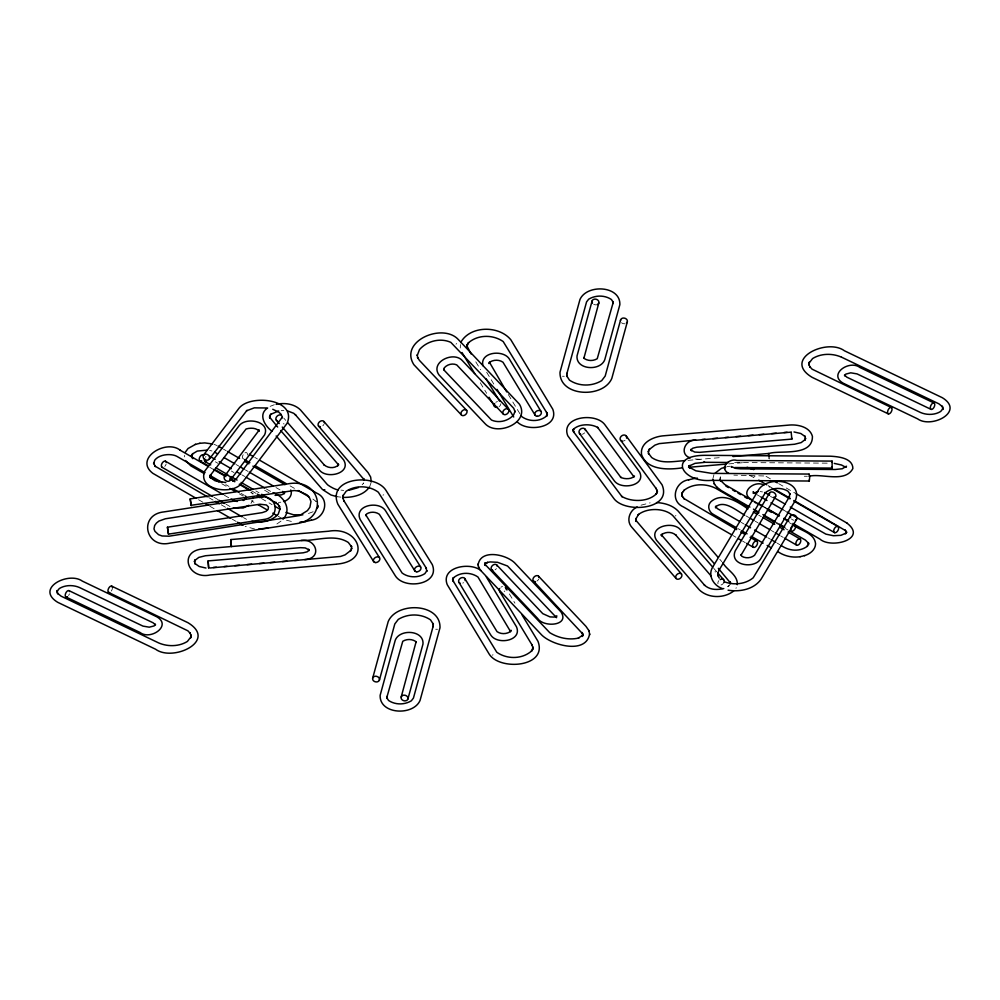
<?xml version="1.0" encoding="UTF-8"?>
<svg xmlns="http://www.w3.org/2000/svg" width="1000" height="1000" viewBox="0 0 1000 1000"><rect width="100%" height="100%" fill="white"/><g stroke="black" fill="none" stroke-linecap="round" stroke-linejoin="round"><path stroke-width="0.75" stroke-dasharray="5 3.75" d="M460.425 344.625L460.275 348M184.525 455.387L184.525 456.875M712.887 478.738L713.95 474.65M719.925 479.3L720.562 476.863L719.938 478.288L723.462 475.288M369.825 486.325L371.125 482.45M252.975 500.1L250.987 503.363M363.338 483.587L363.675 482.962L362.175 484.75M735.938 588.325L736.275 587.7M730.125 584.338L728.55 586.213L729.013 585.8L724.488 588.237M281 521.1L275.113 525.212M456.012 344.137L456.7 343.575M754.95 476.488L753.863 477.125M675.188 515.988L675.938 515.6M313.137 511.75L306.488 514.2M382.95 495.138L383.75 494.787M492.25 655.138L493.062 654.8M270.125 406.362L274.312 404.725M641.012 505.188L650.138 502.837M280.8 502.212L278.463 502.438M727.075 466.625L730.013 466.25M564.288 376.275L562.475 376.25M437.525 629.275L435.712 629.25M688.05 460.35L722.125 457.45M728.75 463.888L744.275 462.562M281.25 410.65L283.863 410.538M699.987 459.312L693.238 458.875M734.688 462.5L830.438 463.175M763.737 475.962L733.863 475.125M804.287 476.25L807.4 476.275M340.975 490.112L343.675 490.425M337.163 496.712L340.938 497.137M760.212 491.587L762.5 491.912M254.713 529.025L245.175 526.362M714.95 571.775L715.837 571.962M209.65 450.425L211.962 450.988M214.1 444.35L216.925 445.525M286.5 520.25L292.238 521.625M283.288 423.725L284.163 423.975M246.537 519.338L243.45 517.612M768.863 486.75L769.987 487.312M749.212 475.188L756.5 478.862M766.087 476.362L770.537 478.938M778.6 483.6L795.612 493.413M768.1 485.562L772.113 487.875M756.875 494.637L760.375 496.65M783.438 509.975L786.1 511.512M754.062 501.037L756.737 502.587M763.425 506.45L766.575 508.263M753.512 501.138L756.2 502.688M763.775 507.05L766.45 508.6M754.062 502.337L756.75 503.888M788.988 522.5L791.675 524.05M776.35 522.337L779.038 523.9M776 523.1L778.675 524.637M785.35 528.5L788.025 530.037M758.675 515.112L761.338 516.65M746 515.887L748.662 517.425M755.312 521.263L757.975 522.8M771.287 530.487L773.95 532.025M780.612 535.875L783.275 537.413M741.275 522.413L743.938 523.95M767.85 537.75L770.5 539.288M777.15 543.125L779.812 544.663M737.712 528.45L740.387 530M733.138 535.638L735.837 537.188M742.562 541.075L745.25 542.625M254.75 457.375L257.438 458.925M290.1 485.887L295.475 488.975M223.5 449.162L226.175 450.7M236.137 464.55L238.8 466.087M245.438 469.913L248.1 471.45M276 487.562L279.988 489.862M242.025 474.913L244.713 476.463M266.238 488.888L270.763 491.5M215.387 461.825L218.05 463.363M231.375 471.05L234.037 472.587M264.662 490.262L271.312 494.113M255.863 490.925L259.012 492.738M252.025 491.062L256.025 493.375M209.812 467.35L212.488 468.888M250.725 492.337L253.4 493.875M261.413 498.5L272.1 504.675M225.85 484.637L228.975 486.438M240.938 493.338L244.438 495.363M221.762 483.713L228.475 487.587M239.225 493.787L243.25 496.112M251.312 500.763L254 502.325M278.175 516.275L280.863 517.825M224.35 495.225L229.237 498.05M214 497.275L219.35 500.363M226.025 504.225L230.037 506.538M208.713 497.562L213.175 500.138M221.188 504.762L226.525 507.837M198.575 499.738L203.95 502.837M209.775 506.2L214.7 509.038M232.175 519.125L236.2 521.462M312.9 499.05L316.375 501.65L315.887 501.225M719.788 559.3L721.825 561.65M713.737 568.312L716.737 571.788M283.738 418.038L285.775 420.4M251.238 491.925L252.688 494.012M508.288 394.513L520.112 414.087M486.688 372.275L494.637 385.425M475.8 361.825L480.55 369.688M480.3 382.775L486.65 393.312M509.375 593.95L514.938 603.162M768.5 457.575L768.612 458.438M769.312 457.262L769.375 458.963M69.4 593.888A3.513 1.825 -64.4 0 1 68.587 595.513M112.362 588.55A3.513 1.825 -64.4 0 1 111.312 591.025M166.112 464.062A3.513 2.025 -60 0 1 164.775 466.388M205.375 457.238A3.513 2.025 -60 0 1 205.938 456.538M244.925 452.887A3.513 2.025 -60 0 1 247.325 455.112M243.688 458.95A3.513 2.025 -60 0 1 243.175 454.738M323.938 424.387A3.513 2.562 -40.8 0 1 322.788 425.775M463.575 582.638A3.513 2.7 -31.1 0 1 462.775 583.088M504.875 590.938A3.513 2.7 -31.1 0 1 504.188 591.525M500.875 587.238A3.513 2.7 -31.1 0 1 502.525 586.512M496.413 568.587A3.513 2.512 -43.4 0 1 495.062 569.8M538.713 579.113A3.513 2.512 -43.4 0 1 536.9 581.087M723.238 583.488A3.513 2.562 -40.8 0 1 721.025 584.975M717.987 583.725A3.513 2.562 -40.8 0 1 718.8 580.725M596.35 304.825A3.513 2.825 15.3 0 1 593.725 304.3M624.85 323.75A3.513 2.825 15.3 0 1 621.5 322.7M500.788 403.787A3.513 2.7 -31.1 0 1 499.125 406.6M495.812 402.312A3.513 2.7 -31.1 0 1 497.475 401.6M584.612 432.837A3.513 2.775 -36.3 0 1 582.325 434.225M625.075 440.25A3.513 2.775 -36.3 0 1 623.45 441.012M772.837 497.45A3.513 2.5 30.7 0 1 770.462 496.2M793.863 520.237A3.513 2.5 30.7 0 1 791.488 518.987"/><path stroke-width="1.5" d="M253.388 497.7L253.425 497M478.1 564.9C480.5 548.65 506.213 554.338 514.763 562.975L560.962 611.862C570.175 625.775 543.763 627.8 537.737 618.525L491.55 569.675M556.237 617.25L556.862 615.925L554.3 617.087L549.975 616.888L542.788 613.663L496.775 565M589.6 633.888C586.213 654.7 552.175 645.337 541.75 635.037L480.775 570.55L478.688 567.5L477.912 564.113M768.375 454.288L768.612 453.488L769.225 456.35M730.462 582.975L730.337 583.713L730.1 581.712L730.562 583.088L718.312 568.3M737.275 584.7C738.15 575.15 726.963 570.138 722.837 562.825M831.637 462.413L832.163 461.112L832.1 468.075L734.725 467.537M728.7 473.325C718.888 468.512 728.913 457.825 736.9 460.438L832.013 461.1M282.15 417.887L282.325 417.125L236.188 478.975L232.913 481.262M753.625 492.725L753.125 491.712L755.05 493.587M372.7 678.062L388.188 621.6C396.737 601.375 440.825 603.038 439.988 627.8L420.05 700.45C413.312 716.1 379.363 714.562 380.15 695.312L395.25 640.25C399.637 628.55 424.225 630.075 422.975 644.075L407.887 699.075A3.513 2.825 15.3 0 1 402.1 699.825A3.513 2.825 15.3 0 1 403.65 695.175A3.513 2.825 15.3 0 1 407.887 699.075M379.387 680.15A3.513 2.825 15.3 0 0 375.15 676.25A3.513 2.825 15.3 0 0 373.6 680.9A3.513 2.825 15.3 0 0 379.387 680.15L394.812 623.95L398.312 619.362C408.075 613.425 421.062 613.462 430.513 619.85L433.363 624.275L433.237 623.55L433.1 626.712L433.225 625.975L413.438 698.1L411.325 700.812C404.375 705 395.262 704.975 388.562 700.475L386.812 697.7L386.938 698.425L387.025 696.425L386.912 697.163L402.762 641.287C406.712 638.888 411.763 638.9 415.613 641.388L416.25 642.412L416.125 641.688L401.2 696.975M592.112 300.925L577.025 355.925C575.775 369.925 600.363 371.45 604.75 359.75L619.85 304.688C620.638 285.438 586.688 283.9 579.95 299.55L560.013 372.2C559.175 396.962 603.263 398.625 611.812 378.4L627.3 321.938M598.8 303.025L583.875 358.312L583.75 357.587L584.388 358.612C588.237 361.1 593.288 361.112 597.238 358.713L613.088 302.838L612.975 303.575L613.062 301.575L613.188 302.3L611.438 299.525C604.738 295.025 595.625 295 588.675 299.188L586.562 301.9L566.775 374.025L566.9 373.288L566.763 376.45L566.638 375.725L569.487 380.15C578.938 386.538 591.925 386.575 601.688 380.637L605.188 376.05L620.612 319.85M791.175 432.438L791.875 439.087L696.825 447.188L692.812 448.188L690.775 450.1L690.888 449.375L691.363 450.737L691.038 450.138L694.762 452.075L699.688 452.337L794.575 444.25L801.175 442.6L805.075 439.625L804.75 440.25L805.6 438.288L805.487 439.012L804.587 435.8L804.912 436.4L800.812 433.512L794 431.962M167.425 527.212L168.475 534.138L263.637 519.5C282.075 517.537 276.65 493.013 259.212 497.238L163.988 511.9C138.338 514.438 144.887 548.787 169.85 543.162L295.512 523.825C329.65 519.475 321.3 477.413 287.9 483.862L190.212 498.888L191.112 505.288L294.312 490.513L299.175 491.138L307.013 494.875L309.587 497.962L310.963 501.5L309.925 507.2L307.413 510.637L299.575 515.55L169.125 536.188L162.1 535.975L158.575 534.688L154.938 531.35L153.988 528.9L154.662 525.475L156.412 523.075L158.925 521.062L165.362 518.775L259.975 504.212L266.413 504.975L268.475 506.962L268.113 509.338L266.087 511.287L262.225 512.625L167.425 527.212L168.475 534.138M190.188 498.975L191.3 505.737M460.675 342.575C469.975 325.425 498.988 325.225 510.85 339.8L552.788 409.225C559.575 427.738 527.775 432.537 517.438 422.088M185.212 452.362L188.038 448.525L195.487 444.35M191.812 454.862L191.475 455.5L192.85 453.587L192.362 454.012L197.25 451.075L207.387 450.1M317.512 507.65L317.85 507.013L316.537 508.837M769.688 492.812L735.212 550.887C729.062 565.6 755.013 569.562 761 558.325L795.512 500.188C803.3 479.588 766.787 475.288 758.3 490.325L712.763 567.025C707.375 575.337 713.688 585.737 722.288 588.513M775.562 496.625L741.012 555.25L741.075 554.55L741.725 556.225C745.6 558.612 751.025 558.188 754.538 555.3L789.488 496.613L789.212 497.212L789.875 493.575L790.05 494.263L788.025 491.25C781.188 486.95 771.575 487.675 765.312 492.725L718.787 570.6L719.075 569.987L717.788 573.4L717.85 572.7L717.987 575.837L717.812 575.15L719.25 578.125M790.713 515.6L753.213 577.8C745.45 584.163 734.225 585.35 724.912 581.975M796.587 519.412L761.2 579.025C754.062 589.425 739.85 592.125 728.088 590.2M809.075 474.288L809.788 476.25L809.3 481.025L711.663 480.35C682.513 483.162 666.762 455.412 705.025 455.325L830.588 456.213C838.438 456.65 852.837 458.05 852.875 468.562C844.887 483.363 821.287 472.95 808.962 476.287M203.625 454.95L239.013 408.212C250.538 393.762 297.625 399.1 287.013 423.45L241.488 483.587C231.663 495.438 197.25 489.837 204.7 471.188L239.213 425.613C246.2 416.55 270.763 421.488 264.575 434.913L230.1 480.438A3.513 2.825 37.1 0 1 224.438 479A3.513 2.825 37.1 0 1 227.6 475.25A3.513 2.825 37.1 0 1 230.1 480.438M209.075 459.363A3.513 2.825 37.1 0 0 206.562 454.175A3.513 2.825 37.1 0 0 203.412 457.925A3.513 2.825 37.1 0 0 209.075 459.363L246.975 410.375L246.475 410.8L254.3 407.85L267.688 408M224.662 476.025L259.1 430.2L258.925 430.962L258.85 429.988L259.088 430.962C256.125 427.912 250.888 427.625 246.1 428.963L210.287 475.412L210.675 474.762L210.125 477.587L209.775 476.112L210.787 477.975L210.325 477.463L214.988 480.737L225.8 482.55M753.213 493.387L757.95 491.575M369.487 486.95C363.837 495.238 352.863 497.5 343.462 497.413M715.225 473.025L721.45 468.35L725.812 467.013M282.987 519.25C292.238 509.963 283.975 495.825 272.975 492.775M266.812 408.562C258 415.15 265.375 426.5 272.087 431.3M733.662 591.025C724.062 598.587 708.487 598.462 699.475 590.013L656.413 540.15C648.125 526.525 673.487 520.413 680.713 530.075L712.738 567.15M637.188 506.975C629.55 510.3 625.837 520.862 631.9 527.337L676.062 578.475M243.263 500.513L246.163 498.35L245.575 496M248.95 505.3L243.162 507.975L233.25 507.938M747.975 508.938C738.15 502 722.275 491.538 710.837 501.8C706.85 505.675 708.9 512.35 713.637 514.55L736.375 527.675M311.075 520.25C324.925 518.587 330.588 499.1 316.637 493.1L260.138 460.475M688.925 479.75C675.075 481.413 669.412 500.9 683.363 506.9L731.8 534.862M804.513 555.65C809.85 554.05 815.375 549.925 815.588 543.875C814.513 532.65 800.138 530.725 793.012 524.825M358.413 487.537L349.15 490.2M230.875 539.562L231.388 546.512L230.875 539.562L328.713 531.213C358.738 525.837 372.55 561.112 336.675 564.125M208.125 560.913L208.637 567.875L208.125 560.913L303.175 552.812L307.188 551.812L309.225 549.9L309.113 550.625L308.637 549.263L308.962 549.862L305.238 547.925L300.312 547.663L205.425 555.75L198.825 557.4L194.925 560.375L195.25 559.75L194.4 561.712L194.513 560.988L195.413 564.2L195.087 563.6L199.188 566.487L206 568.038M324.062 489.938L324.812 489.738M199.788 443.312L204.788 442.9L212.6 443.988M283.562 501.525C288.463 500.4 293.012 495.087 290.738 489.988M300.062 522.05L305.338 521.625M694.663 478.375L697.4 478.137M777.837 551.613C784.325 556.1 792.425 557.95 800.212 556.688M195.113 444.438L199.975 443.275M305.15 521.675L311.438 520.163M688.562 479.837L694.85 478.325M800.025 556.725L804.887 555.562M276.175 404.35C284.475 402.525 294.288 403.738 300.525 409.988L343.587 459.85C351.875 473.475 326.512 479.588 319.288 469.925L282.262 427.062M278.7 410.95L270.988 414.2L271.45 413.787L269.875 415.662L270.212 415.037L269.9 418.288L269.438 416.912L277.663 427.025M723.787 588.562C716.75 590.112 709.712 590 704.262 584.95L704.737 585.388L661.188 534.575L661.65 535.95L662.225 534.163L661.375 535.188L661.712 534.562C665.763 531.7 671.775 531.5 675.95 535.15L675.475 534.725L711.162 576.05M304.788 559.612C323.475 558.325 315.725 536.912 300.012 540.688L204.688 548.812C177.675 549.625 186.912 579.938 210.113 574.987L335.913 564.25M267.75 528.062L258.625 529.075M695.775 440.05L659.237 443.612L654.975 445.112L649.237 449.513L649.562 448.9L648.325 451.725L648.45 451L648.525 453.9M701.975 439.525L705.062 439.25M712.8 438.6L717.45 438.2M725.188 437.537L728.275 437.275M736.012 436.613L740.662 436.225M748.4 435.562L753.037 435.163M759.225 434.637L763.875 434.237M771.612 433.587L776.25 433.188M783.988 432.525L787.087 432.262M791.363 432.125L696.062 440.25C685.462 438.9 678.575 454.087 690.238 457.938M684.95 460.613C673.413 461.362 661.4 464.212 651.675 457.525L648.413 453.162M732.975 456.525L768.612 453.488M769.175 453.413C779.812 449.975 812.725 456.962 812.425 436.413C809.912 427.038 798.375 424.462 789.887 425.012L664.087 435.75C654.013 436.4 639.888 442.312 641.525 454.5C646.963 470.562 668.587 469.862 682.163 467.863M689.925 467.2L725.638 464.15M301.112 540.575C316.85 540.875 334.588 533.55 348.325 542.475L351.587 546.838L351.475 546.1L351.55 549L351.675 548.275L350.438 551.1L350.763 550.487L345.025 554.888L340.475 556.462L209.825 568M213.25 567.487L216.325 567.225M224.013 566.562L227.087 566.312M234.775 565.65L239.375 565.262M247.062 564.6L251.675 564.212M259.363 563.55L263.975 563.162M270.125 562.638L274.738 562.25M282.425 561.587L287.025 561.2M294.713 560.538L297.787 560.275M302.875 514.837L293.538 514.788L285.912 512.4M704.8 462.325L695.037 463.35L689.262 465.975L689.837 465.425L688.562 467.3L689.163 465.737L689.225 467.7L688.875 466.087L690.275 468.113L689.8 467.5L695.9 470.825L711.812 473.387L809.212 474.062M705.337 462.3L728.5 462.463M275.075 495.375L281.762 494.812L284.312 493.175L283.825 493.612L284.438 492.125L284.438 493.6L282.638 491.4M274.2 502.312L276.337 502.45M832.1 468.075L831.6 466.688M809.3 481.025L808.888 480.3M656.538 502.587C664.425 502.95 672.6 505.3 678.188 511.125L717.763 556.95M763.913 485.025C754.112 479.65 738.737 493.088 751.875 499.787M834.25 463.4L841.475 464.988L845.662 467.238L845.2 466.625M237.162 501.538L231 499.062M251.85 521.312C261.012 523.5 271.675 521.25 278.212 514.188L280.1 508.638L280.075 509.338L279.4 506.138L279.6 506.788L277.65 503.888L278.025 504.387L261.7 494.288M287.725 410.975L293.688 413.288L295.738 415.05L295.262 414.613L338.25 464.525M338.288 489.812C335.775 490.25 327.225 485.025 327.062 484.237L280.688 430.525M336.938 496.662L331 494.988L322.762 489.7M747.1 467.287L753.787 469.613M272.762 409.288L278.612 412.038L281.375 414.562M841.062 356.987C832.4 353.263 821.1 353.237 812.588 358.562L808.75 363.537L809.225 362.15L809.025 365.05L808.913 364.325L810.025 367.175L809.7 366.55L812.1 369.175L891.388 407.55A3.513 1.825 -64.4 0 1 890.387 413.05A3.513 1.825 -64.4 0 1 887.638 411.45A3.513 1.825 -64.4 0 1 891.388 407.55M180.375 450.35C166.2 438.65 133.588 458.688 152.875 473.35L195.888 498.175M764.625 492.5L769.388 494.988M792.85 523.438L820.013 539.125C831.137 549.1 868.413 539.087 846.612 522.863M841.5 357.15L938.913 403.837L942.638 406.838L942.3 406.213L942.825 409.462L943.288 408.075L940.738 411.425C934.712 415.225 926.625 415.125 920.6 412.525L846.862 377.188L844.525 375.087L844.65 375.825L845.812 374.1L850.75 372.812L857.062 373.9L930.95 409.325M934.125 403.062A3.513 1.825 -64.4 0 0 930.375 406.962A3.513 1.825 -64.4 0 0 933.112 408.562A3.513 1.825 -64.4 0 0 934.125 403.062L859.963 367.525C849.338 359.288 827.513 374.625 843.475 383.338L917.688 418.9C931.462 428.8 965.188 411.712 942.337 397.713L844.412 350.775C827 337.812 781.838 359.175 812.1 377.325L888.213 413.812M111.788 586.188L187.9 622.675C218.162 640.825 173 662.188 155.588 649.225L57.663 602.288C34.812 588.288 68.537 571.2 82.312 581.1L156.525 616.663C172.488 625.375 150.662 640.713 140.037 632.475L65.875 596.938M108.612 592.45L187.9 630.825L190.3 633.45L189.975 632.825L191.088 635.675L190.975 634.95L190.775 637.85L191.25 636.462L187.413 641.438C178.738 646.838 167.325 646.725 158.5 642.85L61.087 596.163L57.362 593.162L57.7 593.787L57.175 590.538L56.712 591.925L59.262 588.575C65.287 584.775 73.375 584.875 79.4 587.475L153.138 622.812L155.475 624.913L155.35 624.175L154.188 625.9L149.25 627.188L142.938 626.1L69.05 590.675M248.15 489.475L249.338 490.288M774.137 481.012L777.262 482.825M796.062 493.675L847.1 523.15M758.75 480.163L766.775 484.787M773.45 488.65L789.938 498.162M793.95 500.487L845.175 530.4L844.762 529.875L846.612 532.238L845.888 533.575L845.888 530.925L846.612 532.238L845.15 533.713L845.7 533.263L840.913 535.325L833.425 535.737L825.913 534.138L786.975 512.013M772.237 488.612L790.037 498.888M794.05 501.2L838.15 526.663A3.513 2.025 -60 0 1 836.5 532.188A3.513 2.025 -60 0 1 833.888 529.763A3.513 2.025 -60 0 1 838.15 526.663M773.388 497.3L785.375 504.225M790.275 507.05L834.663 532.675M760.85 496.938L767.025 500.5M771.012 502.8L782.987 509.712M758.075 503.363L762.562 505.95M767.438 508.762L779.475 515.712M783.95 518.3L788.838 521.112M753.037 500.863L724.862 484.588L719.837 479.75L720.575 481.062M757.062 503.188L762.9 506.55M766.925 508.875L778.988 515.85M783.9 518.675L788.375 521.263M725.85 486.05L728.538 487.6M732.575 489.925L735.25 491.475M737.938 493.025L740.625 494.575M744.663 496.9L747.35 498.462M767.487 510.087L771.525 512.413M716.7 487.013L721.188 490.5L749.912 507.088M753.475 509.137L758.85 512.25M762.887 514.575L775.462 521.838M779.5 524.163L784.875 527.275M747.938 506.9L715.863 488.375C706.188 483.387 692.588 483.137 683.625 490.675L684.112 490.25L682.15 492.987L682.487 492.35L681.825 495.25L681.825 493.775L682.487 496.662L682.15 496.025L684.112 498.775L683.625 498.35L736.712 529.6M754.613 510.75L758.625 513.062M763.975 516.15L774.663 522.325M780.013 525.413L784.013 527.725M789.362 530.812L805.4 540.075L808.525 543.237L808.188 542.6M753.325 512.025L757.337 514.338M762.675 517.425L774.7 524.362M780.05 527.45L784.062 529.763M788.075 532.075L800.1 539.025A3.513 2.025 -60 0 1 798.988 544.45A3.513 2.025 -60 0 1 795.95 542.7A3.513 2.025 -60 0 1 800.1 539.025M744.663 515.112C735.725 510.075 724.2 499.8 715.688 506.825L716.175 506.388L715.562 507.875L715.562 506.4L717.362 508.6L739.95 521.638M749.987 518.188L753.988 520.5M759.312 523.575L769.963 529.725M775.288 532.8L779.287 535.1M784.613 538.175L796.587 545.1M745.263 524.712L750.575 527.775M754.562 530.087L766.525 536.987M771.838 540.05L775.825 542.35M781.137 545.425C789.112 551.138 799.925 552.112 807.638 545.988L807.15 546.413L808.637 543.125L808.637 544.612M741.725 530.775L747.075 533.862M751.087 536.175L763.125 543.125M767.138 545.438L771.15 547.75M740.738 531.925L744.762 534.25M750.125 537.337L756.825 541.213A3.513 2.025 -60 0 1 755.713 546.65A3.513 2.025 -60 0 1 752.675 544.888A3.513 2.025 -60 0 1 756.825 541.213M738.525 538.737L741.213 540.3M746.6 543.4L753.325 547.288M249.375 454.263L253.4 456.6M244.513 459.562L249.875 462.663M255.238 465.75L286.087 483.562M298.15 490.525L308.875 496.725M218.15 446.075L222.162 448.387M227.512 451.475L239.55 458.425M244.9 461.512L248.912 463.825M252.925 466.138L285.025 484.675M214.875 452.275L217.537 453.812M224.175 457.65L234.812 463.787M240.125 466.85L244.112 469.15M249.425 472.225L273.337 486.025M209.737 456.262L215.113 459.375M219.15 461.7L231.262 468.688M236.65 471.8L240.675 474.125M246.062 477.238L264.9 488.113M204.925 461.512L210.738 464.875M215.65 467.7L227.712 474.675M230.863 476.488L237.087 480.087M241.112 482.413L253.175 489.375M199.9 460.975L207.925 465.6M214.6 469.462L225.3 475.637M230.637 478.725L234.65 481.037M240 484.125L250.688 490.3M257.362 494.15L262.712 497.238M179.938 450.1L208.475 466.575M213.375 469.4L225.875 476.613M229.887 478.938L234.775 481.75M239.262 484.338L248.625 489.75M257.413 496.188L260.075 497.738M274.775 506.213L280.125 509.3M205.062 472.625L176.725 456.275C171.612 453.525 159.825 453.775 154.762 460.138L153.637 463.7L153.675 463.013L155.3 466.575L154.913 466.062L207.375 496.788M209.925 475.438L221.875 482.337M232.488 488.462L239.125 492.3M204.3 473.625L190.863 465.875L185.562 460.538M211.012 477.5L219.075 482.163M229.825 488.363L235.2 491.463M258.025 504.65L267.425 510.075M272.8 513.175L276.837 515.5M165.325 461.15L223.012 494.45M161.863 467.175L212.662 496.512M219.35 500.363L224.7 503.45M215.4 501.413L219.4 503.738M227.425 508.363L242.125 516.85M205.287 503.612L207.975 505.163M217.387 510.6L230.825 518.35M237.55 522.238L242.925 525.337M480.975 570.612C470.3 561.638 440.425 566.875 447.212 584.625L489.15 654.038C499.675 670.987 547.775 667.2 537.987 641.325L522.087 615.013M192.362 458.25L192.85 458.675L191.363 455.387L191.475 456.125M322.287 489.3L276.15 436M704.538 462.312L704.05 461.6M508.55 409.487A3.513 2.512 -43.4 0 0 503.225 411A3.513 2.512 -43.4 0 0 505.725 414.588A3.513 2.512 -43.4 0 0 508.55 409.487L462.337 360.613C453.6 350.8 430.012 362.038 438.9 374.812L485.163 423.75C497.362 436.9 530.7 422.312 519.362 404.113L458.325 339.55C442.713 322.45 398.9 341.112 413.85 364.663L461.287 414.825M503.113 413.888L456.725 364.888C452.525 363.013 447.188 364.4 444.237 367.875L443.938 369.925L443.638 369.3L444.525 370.613L491.488 420.037C498.888 423.45 508.363 421.012 513.638 414.925L515.025 411.163L515.087 411.85L513.713 408.288L450.838 342.375C440.363 337.55 426.95 341.012 419.475 349.613L417.275 355.462L417.212 354.787L417.788 358.013L417.5 357.388L419.5 360.475L466.712 410.425A3.513 2.512 -43.4 0 1 463.888 415.525A3.513 2.512 -43.4 0 1 461.388 411.925A3.513 2.512 -43.4 0 1 466.712 410.425M538.612 576.287L586.013 626.425L588.825 630.513L589.788 634.675M533.387 580.975L582.7 633.875L582.15 632.475L582.913 635.8L582.788 634.212L582.087 636.5L582.875 635.138L578.288 638.125L578.9 637.987C569.012 640.362 558.3 637.962 549.738 632.663L484.812 564.138L485.375 565.538L484.787 562.987L484.913 564.575L485.4 563L484.6 564.362L487.65 562.388L487.038 562.525L490.138 561.925L497.55 562.3L507.537 566.013L556.562 617.688L556.175 617.05M520.9 415.4L522.038 416.825C529.212 421.825 539.888 421.975 546.825 415.763L546.312 416.225L547.438 414.25L546.975 415.625L546.587 412.388L546.925 413.025L503.212 341.575C493.062 334.462 477.8 334.338 468.15 343.075L468.65 342.625L467.038 345.45L467.5 344.062L467.212 346.962L467.1 346.225L471.05 353.95M714.275 563.638L672.938 515.763C665.575 508.263 647.763 507.088 638.112 514.775L638.587 514.362L635.688 519.275L635.812 518.538L636.163 521.438L635.7 520.062L681.5 574.038A3.513 2.562 -40.8 0 1 678.787 579.125A3.513 2.562 -40.8 0 1 676.062 575.612A3.513 2.562 -40.8 0 1 681.5 574.038M717.738 572.938L723.737 579.888M323.938 421.525L368.1 472.663L370.65 477.025L371.25 481.712M318.5 425.962L364.3 479.938L363.837 478.562M287.812 422.762L324.525 465.275L324.05 464.85C328.312 468.475 334.938 468.638 338.625 464.812L337.775 465.838L338.35 464.05L338.462 464.775M276.262 420.112L279.262 423.587M712.925 479.538L714.575 484.3M714.1 483.7L717.113 487.537M626.175 435.938L662.05 484.775C672.7 509.8 625.075 513.612 613.925 498.6L567.762 435.763C560.35 416.7 595.237 412.113 604.688 424.475L639.675 472.1C646.175 485.763 621.263 490.262 614.412 480.95L579.462 433.375M620.588 440.175L656.325 488.812L655.962 488.162L657.275 491.012L657.138 490.262L657.038 492.95L657.463 491.5L656.025 494.175L656.525 493.675C648.075 502.337 631.013 502.125 621.587 496.3L622.05 496.737L573.5 431.725L573.85 432.375L573.225 429.462C579.175 423.512 591.613 423.638 598 427.688L597.525 427.262L634.038 476.962L634.45 476.025C631.562 479.55 623.7 479.237 620.538 477.163L621 477.587L585.05 429.137M791.875 439.087L791.488 437.85M420.613 566.95L385.65 510.925C379.113 500.138 353.45 505.275 360.25 519.612L395.238 575.675C404.237 590.237 440.35 584.788 432.3 564.6L386.138 490.625C375.225 472.625 326.688 477.463 337.875 504.237L373.762 561.737M414.888 570.975L379.363 514.3C375.7 511.625 370.288 511.488 366.525 514.025L365.938 515.675L365.838 514.963L402.1 573C408.55 577.825 418.137 578.062 424.85 573.65L426.912 570.638L426.775 571.337L426.112 567.8L426.438 568.4L378.325 492.212C369.2 485.387 355.625 485.037 346.125 491.287L342.825 496.025L342.962 495.325L342.863 498.425L342.75 497.713L344.062 501.05L343.75 500.438L379.487 557.7M540.95 411.337L509.2 358.775C502.85 349.25 479.575 352.125 482.925 365.712M535.212 415.363L502.987 362.225C499.25 359.625 494.188 359.588 490.15 361.887L488.938 363.55L489.4 362.163L506.712 391.9M497.025 389.375L513.713 417M486.087 378.862L499.55 401.138M462.013 352.512L474.725 373.562M489.038 397.262L494.6 406.463M506.987 590L505.4 587.375A3.513 2.7 -31.1 0 1 505.838 588.713M499.663 591.388L532.125 645.125L531.788 644.488L532.9 647.613L532.788 646.875L532.5 649.775L532.962 648.388L531.35 651.213L531.85 650.763C522.2 659.5 506.938 659.388 496.788 652.262L453.075 580.825L453.413 581.45L453.025 578.212L452.562 579.587L453.688 577.625L453.175 578.075C460.112 571.862 470.788 572.013 477.962 577.013L510.6 631.675L511.062 630.288L509.85 631.95C505.812 634.25 500.75 634.212 497.013 631.613L464.787 578.488M486.287 576.838L516.487 626.825C522.5 640.9 497.262 645.275 490.8 635.062L459.05 582.5M731.5 467.275L731.213 466.488L735.55 468.338L740.462 468.837L835.163 469.5L842.212 468.762L846.462 466.225L845.888 467.262M588.825 630.513L589 631.25M478.525 566.763L478.688 567.5M318.05 505.487L318.175 506.225M724.488 466.637L724.55 467.488M724.587 468.088L724.638 468.925M67.463 596.675A3.513 1.825 -64.4 0 1 65.237 595.612A3.513 1.825 -64.4 0 1 67.075 591.263A3.513 1.825 -64.4 0 1 69.625 591.562M109.612 592.487A3.513 1.825 -64.4 0 1 107.987 590.35A3.513 1.825 -64.4 0 1 110.388 586.325A3.513 1.825 -64.4 0 1 112.438 587.762M162.312 467.438A3.513 2.025 -60 0 1 162.575 462.537A3.513 2.025 -60 0 1 166.275 462.5M206.562 461.65A3.513 2.025 -60 0 1 204.587 458.862M201.663 460.8A3.513 2.025 -60 0 1 199.513 457.75A3.513 2.025 -60 0 1 203.8 455.262M277.413 420.825A3.513 2.562 -40.8 0 1 277.075 416.175A3.513 2.562 -40.8 0 1 282.013 416.275M320.4 426.737A3.513 2.562 -40.8 0 1 318.125 424.137A3.513 2.562 -40.8 0 1 321.488 420.812A3.513 2.562 -40.8 0 1 324.35 422.837M460.262 583.3A3.513 2.7 -31.1 0 1 458.913 579.888A3.513 2.7 -31.1 0 1 463.05 577.575A3.513 2.7 -31.1 0 1 465.112 580.588M500.188 591.875A3.513 2.7 -31.1 0 1 499.663 588.525M492.725 570.325A3.513 2.512 -43.4 0 1 492.537 565.425A3.513 2.512 -43.4 0 1 497.238 566.275M535.312 581.638A3.513 2.512 -43.4 0 1 532.95 579.188A3.513 2.512 -43.4 0 1 536.163 575.725A3.513 2.512 -43.4 0 1 539.075 577.562M720.212 579.575A3.513 2.562 -40.8 0 1 723.512 579.65A3.513 2.562 -40.8 0 1 723.737 582.762M592.45 303.125A3.513 2.825 15.3 0 1 593.725 299.337A3.513 2.825 15.3 0 1 598.45 300.812A3.513 2.825 15.3 0 1 597.188 304.613M620.487 320.575A3.513 2.825 15.3 0 1 625.275 318.375A3.513 2.825 15.3 0 1 626.4 323.15M497.475 407.325A3.513 2.7 -31.1 0 1 494.6 403.6M791.612 526.613A3.513 2.025 -60 0 1 795.537 526A3.513 2.025 -60 0 1 792.575 531.112A3.513 2.025 -60 0 1 791.15 527.4M580.675 434.188A3.513 2.775 -36.3 0 1 580.562 429.062A3.513 2.775 -36.3 0 1 585.525 430.525M622.6 441.112A3.513 2.775 -36.3 0 1 620.2 438A3.513 2.775 -36.3 0 1 624.163 435.012A3.513 2.775 -36.3 0 1 626.55 438.113M769.525 494.812A3.513 2.5 30.7 0 1 771.3 491.938A3.513 2.5 30.7 0 1 775.487 494.137A3.513 2.5 30.7 0 1 774.438 497.4M790.55 517.612A3.513 2.5 30.7 0 1 792.325 514.725A3.513 2.5 30.7 0 1 796.525 516.925A3.513 2.5 30.7 0 1 795.475 520.188M573.225 429.462L572.8 430.913L573.8 429.05L573.3 429.55M416.838 571.812A3.513 2.55 -32 0 0 420.925 567.537A3.513 2.55 -32 0 0 415.487 567.537A3.513 2.55 -32 0 0 416.838 571.812M375.712 562.575A3.513 2.55 -32 0 0 379.8 558.3A3.513 2.55 -32 0 0 374.363 558.288A3.513 2.55 -32 0 0 375.712 562.575M537.225 416.287A3.513 2.7 -31.1 0 0 541.287 411.962A3.513 2.7 -31.1 0 0 535.75 411.8A3.513 2.7 -31.1 0 0 537.225 416.287"/></g></svg>
